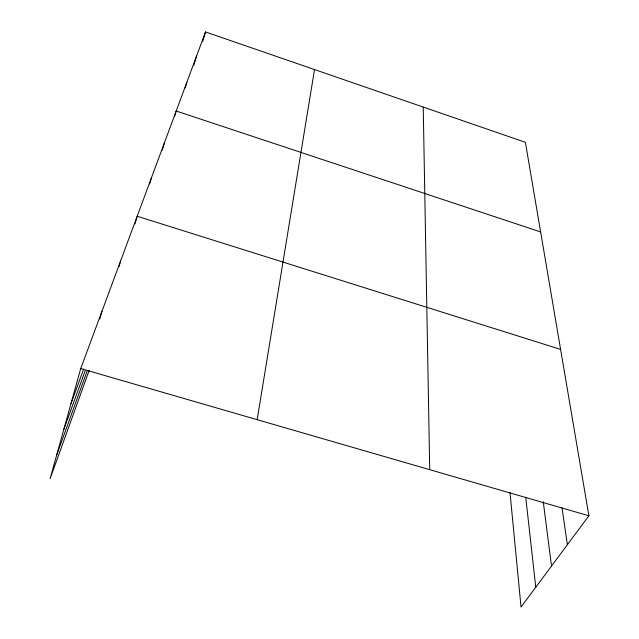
<?xml version="1.0" encoding="UTF-8"?>
<svg xmlns="http://www.w3.org/2000/svg" width="639" height="639" viewBox="0 0 639 639"><rect width="100%" height="100%" fill="white"/><g stroke="black" fill="none" stroke-linecap="round" stroke-linejoin="round"><path stroke-width="0.96" d="M257.166 419.679L314.524 69.563M509.978 492.365L521.033 607.05L588.894 515.793L525.386 142.305L205.502 31.95L80.722 368.567L50.106 478.739L89.156 370.42M99.804 318.909L101.96 311.281M118.998 266.639L120.635 260.896M134.981 223.914L137.185 216.238L560.603 349.397M149.654 184.032L151.547 177.498M162.298 150.093L164.479 142.609M174.543 116.649L176.188 111.01L540.634 231.941M185.174 87.934L186.844 82.279M193.769 65.513L196.572 56.024M202.667 41.503L205.502 31.95M56.719 454.944L87.231 370.764M63.804 429.44L85.163 370.884M70.969 403.656L83.693 369.015M80.722 368.567L588.894 515.793M561.993 507.725L567.368 544.74M543.262 501.655L551.505 566.074M525.737 497.246L535.762 587.249M423.234 107.064L429.72 469.673"/></g></svg>
